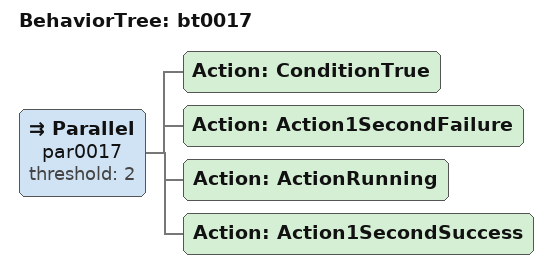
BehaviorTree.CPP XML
<root>

  <BehaviorTree ID="bt0017">
    <Parallel name="par0017" threshold="2">
      <Action ID="ConditionTrue" />
      <Action ID="Action1SecondFailure" />
      <Action ID="ActionRunning" />
      <Action ID="Action1SecondSuccess" />
    </Parallel>
  </BehaviorTree>

</root>
